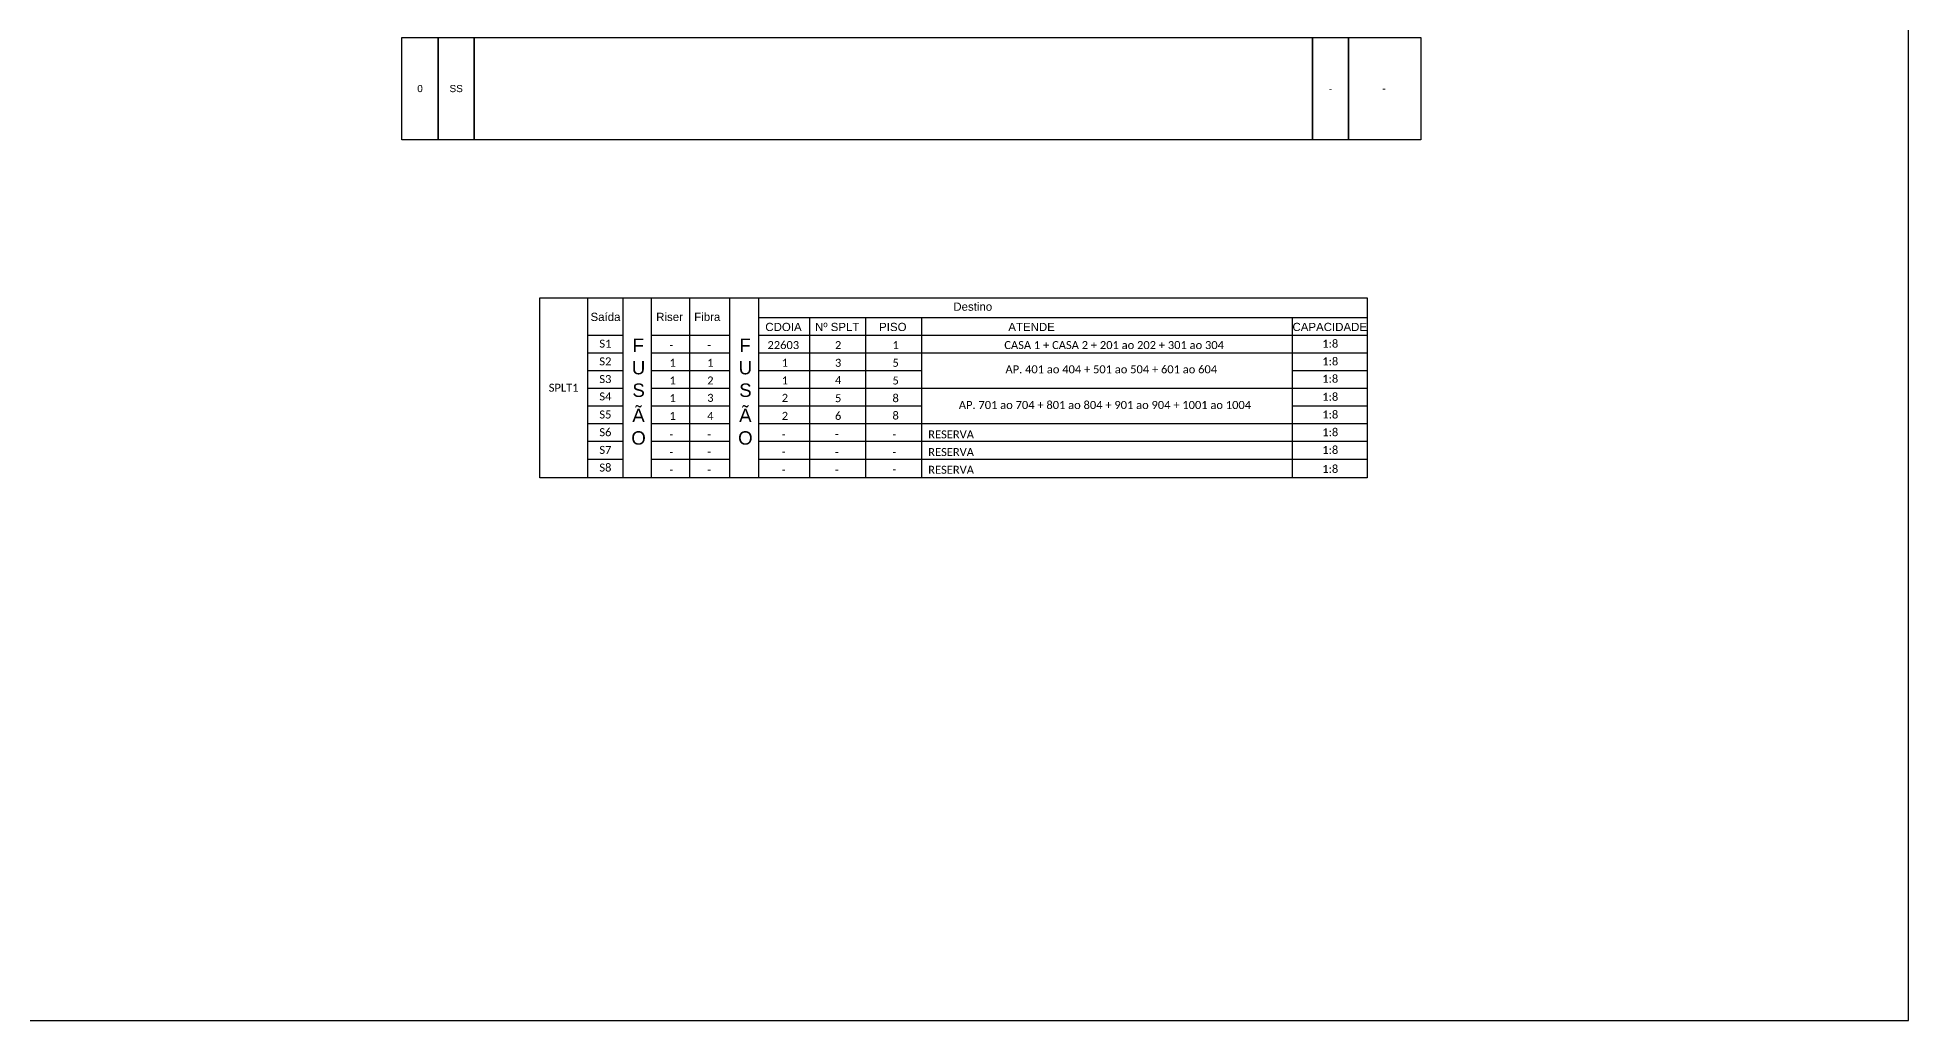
# Model space of a CAD drawing. Extents: x -89 to 749, y 705 to 1299.
# Drawn here: x 330 to 749.2, y 705 to 925.4 of the extents above; entities that cross this region are included whole.
import ezdxf
from ezdxf.enums import TextEntityAlignment as Align

# ---------------------------------------------------------------- set-up
doc = ezdxf.new("R2010")
doc.units = 0
doc.styles.add('ARIAL', font='arial.ttf')
doc.styles.add('WMF-Calibri0', font='calibri.ttf')

msp = doc.modelspace()

# ---------------------------------------------------------------- linework, layer by layer
for p, q in [((442.58, 867.06), (627.94, 867.06)), ((442.58, 826.65), (442.58, 867.06)), ((453.24, 867.06), (453.24, 826.65)), ((461.12, 867.06), (461.12, 826.65)), ((467.59, 826.65), (467.59, 867.06)), ((476.05, 867.06), (476.05, 826.65)), ((485.06, 867.06), (485.06, 826.65)), ((491.54, 867.06), (491.54, 826.65)), ((627.94, 867.06), (627.94, 826.65)), ((491.54, 862.65), (627.94, 862.65)), ((502.94, 862.65), (502.94, 826.65)), ((515.52, 862.65), (515.52, 826.65)), ((528.06, 862.65), (528.06, 826.65)), ((611.15, 862.65), (611.15, 826.65)), ((453.24, 858.68), (461.12, 858.68)), ((467.59, 858.68), (485.06, 858.68)), ((491.54, 858.68), (627.94, 858.68)), ((453.24, 854.71), (461.12, 854.71)), ((467.59, 854.71), (485.06, 854.71)), ((491.54, 854.71), (627.94, 854.71)), ((453.24, 850.75), (461.12, 850.75)), ((467.59, 850.75), (485.06, 850.75)), ((491.54, 850.75), (528.06, 850.75)), ((611.15, 850.75), (627.94, 850.75)), ((453.24, 846.78), (461.12, 846.78)), ((453.24, 842.81), (461.12, 842.81)), ((467.59, 846.78), (485.06, 846.78)), ((467.59, 842.81), (485.06, 842.81)), ((491.54, 846.78), (627.94, 846.78)), ((491.54, 842.81), (528.06, 842.81)), ((611.15, 842.81), (627.94, 842.81)), ((453.24, 838.84), (461.12, 838.84)), ((467.59, 838.84), (485.06, 838.84)), ((491.54, 838.84), (627.94, 838.84)), ((453.24, 834.87), (461.12, 834.87)), ((467.59, 834.87), (485.06, 834.87)), ((491.54, 834.87), (627.94, 834.87)), ((453.24, 830.9), (461.12, 830.9)), ((467.59, 830.9), (485.06, 830.9)), ((491.54, 830.9), (627.94, 830.9)), ((627.94, 826.65), (442.58, 826.65))]:
    msp.add_line(p, q)
msp.add_lwpolyline([(-89.32, 705.02), (749.25, 705.02), (749.25, 1299.02), (-89.32, 1299.02), (-89.32, 705.02)])
at = {"color": 7}
for points in [[(411.65, 925.41), (419.75, 925.41), (419.75, 902.49), (411.65, 902.49)], [(419.75, 925.41), (427.85, 925.41), (427.85, 902.49), (419.75, 902.49)], [(427.85, 925.41), (615.68, 925.41), (615.68, 902.49), (427.85, 902.49)], [(615.68, 925.41), (623.78, 925.41), (623.78, 902.49), (615.68, 902.49)], [(623.78, 925.41), (639.98, 925.41), (639.98, 902.49), (623.78, 902.49)]]:
    msp.add_lwpolyline(points, close=True, dxfattribs=at)

# ---------------------------------------------------------------- texts
at = {"color": 7, "style": 'ARIAL'}
for s, p in [('0', (415.7, 913.95)), ('SS', (423.8, 913.95)), ('-', (619.73, 913.95)), ('-', (631.71, 914))]:
    msp.add_text(s, height=1.61, dxfattribs=at).set_placement(p, align=Align.MIDDLE_CENTER)
at = {"style": 'ARIAL'}
for s, p in [('Saída', (457.26, 862.77)), ('Riser', (471.61, 862.77)), ('Fibra', (480.06, 862.77)), ('Destino', (539.55, 865.06)), ('CDOIA', (497.14, 860.51)), ('Nº SPLT', (509.18, 860.51)), ('PISO', (521.64, 860.51)), ('ATENDE', (552.73, 860.51)), ('CAPACIDADE', (619.55, 860.51))]:
    msp.add_text(s, height=1.84, dxfattribs=at).set_placement(p, align=Align.MIDDLE_CENTER)
at = {"linetype": 'Continuous', "style": 'ARIAL'}
for s, p in [('F', (463.31, 854.88)), ('F', (487.25, 854.88)), ('U', (463.15, 849.88)), ('U', (487.09, 849.88)), ('S', (463.28, 844.83)), ('S', (487.22, 844.83)), ('Ã', (463.26, 839.18)), ('Ã', (487.2, 839.18)), ('O', (463.03, 834.13)), ('O', (486.97, 834.13))]:
    msp.add_text(s, height=3, dxfattribs=at).set_placement(p)
at = {"style": 'WMF-Calibri0'}
for s, height, p in [('-', 1.79, (471.59, 855.55)), ('-', 1.79, (480.05, 855.55)), ('22603', 1.793, (493.56, 855.55)), ('2', 1.79, (508.68, 855.55)), ('1', 1.79, (521.56, 855.55)), ('CASA 1 + CASA 2 + 201 ao 202 + 301 ao 304', 1.7927, (546.62, 855.55)), ('1', 1.79, (471.59, 851.58)), ('1', 1.79, (480.05, 851.58)), ('1', 1.79, (496.75, 851.58)), ('3', 1.79, (508.68, 851.58)), ('5', 1.79, (521.56, 851.58)), ('AP. 401 ao 404 + 501 ao 504 + 601 ao 604', 1.7927, (546.88, 850.12)), ('1', 1.79, (471.59, 847.61)), ('2', 1.79, (480.05, 847.61)), ('1', 1.79, (496.75, 847.61)), ('4', 1.79, (508.68, 847.69)), ('5', 1.79, (521.56, 847.61)), ('1', 1.79, (471.59, 843.65)), ('3', 1.79, (480.05, 843.72)), ('2', 1.79, (496.75, 843.72)), ('5', 1.79, (508.68, 843.65)), ('8', 1.79, (521.56, 843.65)), ('AP. 701 ao 704 + 801 ao 804 + 901 ao 904 + 1001 ao 1004', 1.7927, (536.43, 842.12)), ('1', 1.79, (471.59, 839.68)), ('4', 1.79, (480.05, 839.68)), ('2', 1.79, (496.75, 839.68)), ('6', 1.79, (508.68, 839.68)), ('8', 1.79, (521.56, 839.76)), ('-', 1.79, (471.59, 835.53)), ('-', 1.79, (480.05, 835.53)), ('-', 1.79, (496.75, 835.53)), ('-', 1.79, (508.68, 835.61)), ('-', 1.79, (521.56, 835.53)), ('RESERVA', 1.793, (529.57, 835.53)), ('-', 1.79, (471.59, 831.57)), ('-', 1.79, (480.05, 831.64)), ('-', 1.79, (496.75, 831.64)), ('-', 1.79, (508.68, 831.57)), ('-', 1.79, (521.56, 831.57)), ('RESERVA', 1.793, (529.57, 831.57)), ('-', 1.79, (471.59, 827.6)), ('-', 1.79, (480.05, 827.6)), ('-', 1.79, (496.75, 827.6)), ('-', 1.79, (508.68, 827.6)), ('-', 1.79, (521.56, 827.68)), ('RESERVA', 1.793, (529.57, 827.6))]:
    msp.add_text(s, height=height, dxfattribs=at).set_placement(p)
at = {"lineweight": 0, "style": 'WMF-Calibri0', "flags": 8}
for tag, p, s in [('S1', (455.88, 855.87), 'S1'), ('1:8', (617.87, 855.87), '1:8'), ('S2', (455.88, 851.9), 'S2'), ('1:8', (617.87, 851.9), '1:8'), ('SPLT1', (444.54, 845.99), 'XX'), ('S3', (455.88, 847.93), 'S3'), ('1:8', (617.87, 848.01), '1:8'), ('S4', (455.88, 844.04), 'S4'), ('1:8', (617.87, 843.96), '1:8'), ('S5', (455.88, 839.99), 'S5'), ('1:8', (617.87, 839.99), '1:8'), ('S6', (455.88, 836.02), 'S6'), ('1:8', (617.87, 836.02), '1:8'), ('S7', (455.88, 832.05), 'S7'), ('1:8', (617.87, 832.05), '1:8'), ('S8', (455.88, 828.09), 'S8'), ('1:8', (617.87, 827.8), '1:8')]:
    msp.add_attdef(tag, p, s, height=1.793, dxfattribs=at)

doc.saveas('drawing.dxf')
